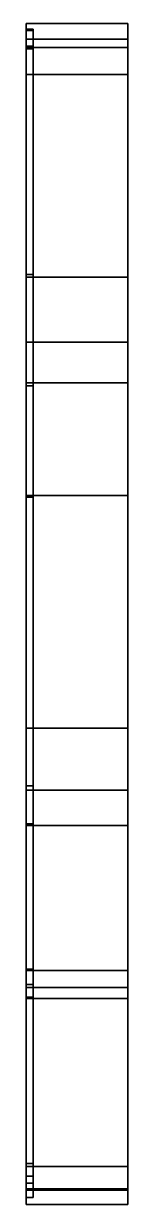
# Model space of a CAD drawing. Extents: x -1.46 to -0.74, y -4.19 to 4.19.
import ezdxf

# ---------------------------------------------------------------- set-up
doc = ezdxf.new("R2010")
doc.units = 0
doc.layers.add('TRACKS2', color=3, linetype='CONTINUOUS')

msp = doc.modelspace()

# ---------------------------------------------------------------- linework, layer by layer
at = {"layer": 'TRACKS2'}
for points in [[(-1.46, 4.01, 1.92), (-1.46, 4.14, 1.75), (-1.46, 4.19, 1.83), (-1.46, 4.02, 2)], [(-1.46, 4.14, 1.75), (-1.46, 4.15, 1.58), (-1.46, 4.19, 1.55), (-1.46, 4.19, 1.83)], [(-1.46, 4.19, 1.83), (-1.46, 4.19, 1.55), (-0.74, 4.19, 1.55), (-0.74, 4.19, 1.83)], [(-1.46, 4.02, 2), (-1.46, 4.19, 1.83), (-0.74, 4.19, 1.83), (-0.74, 4.02, 2)], [(-0.74, 4.19, 1.83), (-0.74, 4.14, 1.75), (-0.74, 4.01, 1.92), (-0.74, 4.02, 2)], [(-0.74, 4.19, 1.55), (-0.74, 4.15, 1.58), (-0.74, 4.14, 1.75), (-0.74, 4.19, 1.83)], [(-1.46, 4.15, 1.58), (-1.46, 4.03, 1.4), (-1.46, 4.08, 1.39), (-1.46, 4.19, 1.55)], [(-1.46, 4.19, 1.55), (-1.46, 4.08, 1.39), (-0.74, 4.08, 1.39), (-0.74, 4.19, 1.55)], [(-1.41, 4.15, 1.58), (-1.41, 4.03, 1.4), (-1.46, 4.03, 1.4), (-1.46, 4.15, 1.58)], [(-1.41, 4.14, 1.75), (-1.41, 4.15, 1.58), (-1.46, 4.15, 1.58), (-1.46, 4.14, 1.75)], [(-1.41, 4.01, 1.92), (-1.41, 4.14, 1.75), (-1.46, 4.14, 1.75), (-1.46, 4.01, 1.92)], [(-0.74, 4.08, 1.39), (-0.74, 4.03, 1.4), (-0.74, 4.15, 1.58), (-0.74, 4.19, 1.55)], [(-1.46, 4.03, 1.4), (-1.46, 2.41, 0.47), (-1.46, 2.39, 0.39), (-1.46, 4.08, 1.39)], [(-1.46, 4.08, 1.39), (-1.46, 2.39, 0.39), (-0.74, 2.39, 0.39), (-0.74, 4.08, 1.39)], [(-1.41, 4.03, 1.4), (-1.41, 2.41, 0.47), (-1.46, 2.41, 0.47), (-1.46, 4.03, 1.4)], [(-0.74, 2.39, 0.39), (-0.74, 2.41, 0.47), (-0.74, 4.03, 1.4), (-0.74, 4.08, 1.39)], [(-1.46, 3.83, 2.01), (-1.46, 4.01, 1.92), (-1.46, 4.02, 2), (-1.46, 3.83, 2.06)], [(-1.46, 3.83, 2.06), (-1.46, 4.02, 2), (-0.74, 4.02, 2), (-0.74, 3.83, 2.06)], [(-1.41, 3.83, 2.01), (-1.41, 4.01, 1.92), (-1.46, 4.01, 1.92), (-1.46, 3.83, 2.01)], [(-0.74, 4.02, 2), (-0.74, 4.01, 1.92), (-0.74, 3.83, 2.01), (-0.74, 3.83, 2.06)], [(-1.41, 1.93, 2.31), (-1.41, 3.83, 2.01), (-1.46, 3.83, 2.01), (-1.46, 1.93, 2.31)], [(-1.46, 1.93, 2.31), (-1.46, 3.83, 2.01), (-1.46, 3.83, 2.06), (-1.46, 1.93, 2.36)], [(-1.46, 1.93, 2.36), (-1.46, 3.83, 2.06), (-0.74, 3.83, 2.06), (-0.74, 1.93, 2.36)], [(-0.74, 3.83, 2.06), (-0.74, 3.83, 2.01), (-0.74, 1.93, 2.31), (-0.74, 1.93, 2.36)], [(-1.41, 2.41, 0.47), (-1.41, 1.62, 0.22), (-1.46, 1.62, 0.22), (-1.46, 2.41, 0.47)], [(-1.46, 2.41, 0.47), (-1.46, 1.62, 0.22), (-1.46, 1.64, 0.15), (-1.46, 2.39, 0.39)], [(-1.46, 2.39, 0.39), (-1.46, 1.64, 0.15), (-0.74, 1.64, 0.15), (-0.74, 2.39, 0.39)], [(-0.74, 1.64, 0.15), (-0.74, 1.62, 0.22), (-0.74, 2.41, 0.47), (-0.74, 2.39, 0.39)], [(-1.41, -0.81, 2.31), (-1.41, 1.93, 2.31), (-1.46, 1.93, 2.31), (-1.46, -0.81, 2.31)], [(-1.46, -0.81, 2.31), (-1.46, 1.93, 2.31), (-1.46, 1.93, 2.36), (-1.46, -0.81, 2.36)], [(-1.46, -0.81, 2.36), (-1.46, 1.93, 2.36), (-0.74, 1.93, 2.36), (-0.74, -0.81, 2.36)], [(-0.74, 1.93, 2.36), (-0.74, 1.93, 2.31), (-0.74, -0.81, 2.31), (-0.74, -0.81, 2.36)], [(-1.46, 1.64, 0.15), (-1.46, 0.84), (-0.74, 0.84), (-0.74, 1.64, 0.15)], [(-1.46, 1.62, 0.22), (-1.46, 0.83, 0.05), (-1.46, 0.84), (-1.46, 1.64, 0.15)], [(-1.41, 1.62, 0.22), (-1.41, 0.83, 0.05), (-1.46, 0.83, 0.05), (-1.46, 1.62, 0.22)], [(-0.74, 0.84), (-0.74, 0.83, 0.05), (-0.74, 1.62, 0.22), (-0.74, 1.64, 0.15)], [(-1.46, 0.83, 0.05), (-1.46, -1.22, 0.05), (-1.46, -1.25), (-1.46, 0.84)], [(-1.46, 0.84), (-1.46, -1.25), (-0.74, -1.25), (-0.74, 0.84)], [(-0.74, -1.25), (-0.74, -1.22, 0.05), (-0.74, 0.83, 0.05), (-0.74, 0.84)], [(-1.41, 0.83, 0.05), (-1.41, -1.22, 0.05), (-1.46, -1.22, 0.05), (-1.46, 0.83, 0.05)], [(-1.41, -1.49, 2.2), (-1.41, -0.81, 2.31), (-1.46, -0.81, 2.31), (-1.46, -1.49, 2.2)], [(-1.46, -1.49, 2.2), (-1.46, -0.81, 2.31), (-1.46, -0.81, 2.36), (-1.46, -1.5, 2.25)], [(-1.46, -1.5, 2.25), (-1.46, -0.81, 2.36), (-0.74, -0.81, 2.36), (-0.74, -1.5, 2.25)], [(-0.74, -0.81, 2.36), (-0.74, -0.81, 2.31), (-0.74, -1.49, 2.2), (-0.74, -1.5, 2.25)], [(-1.41, -1.22, 0.05), (-1.41, -2.72, 0.12), (-1.46, -2.72, 0.12), (-1.46, -1.22, 0.05)], [(-1.46, -1.22, 0.05), (-1.46, -2.72, 0.12), (-1.46, -2.73, 0.07), (-1.46, -1.25)], [(-1.46, -1.25), (-1.46, -2.73, 0.07), (-0.74, -2.73, 0.07), (-0.74, -1.25)], [(-0.74, -2.73, 0.07), (-0.74, -2.72, 0.12), (-0.74, -1.22, 0.05), (-0.74, -1.25)], [(-1.46, -2.52, 1.85), (-1.46, -1.49, 2.2), (-1.46, -1.5, 2.25), (-1.46, -2.53, 1.89)], [(-1.41, -2.52, 1.85), (-1.41, -1.49, 2.2), (-1.46, -1.49, 2.2), (-1.46, -2.52, 1.85)], [(-1.46, -2.53, 1.89), (-1.46, -1.5, 2.25), (-0.74, -1.5, 2.25), (-0.74, -2.53, 1.89)], [(-0.74, -1.5, 2.25), (-0.74, -1.49, 2.2), (-0.74, -2.52, 1.85), (-0.74, -2.53, 1.89)], [(-1.41, -2.63, 1.78), (-1.41, -2.52, 1.85), (-1.46, -2.52, 1.85), (-1.46, -2.63, 1.78)], [(-1.46, -2.63, 1.78), (-1.46, -2.52, 1.85), (-1.46, -2.53, 1.89), (-1.46, -2.65, 1.82)], [(-1.46, -2.65, 1.82), (-1.46, -2.53, 1.89), (-0.74, -2.53, 1.89), (-0.74, -2.65, 1.82)], [(-0.74, -2.53, 1.89), (-0.74, -2.52, 1.85), (-0.74, -2.63, 1.78), (-0.74, -2.65, 1.82)], [(-1.41, -3.99, 0.91), (-1.41, -2.63, 1.78), (-1.46, -2.63, 1.78), (-1.46, -3.99, 0.91)], [(-1.46, -3.99, 0.91), (-1.46, -2.63, 1.78), (-1.46, -2.65, 1.82), (-1.46, -3.92, 1.02)], [(-1.46, -3.92, 1.02), (-1.46, -2.65, 1.82), (-0.74, -2.65, 1.82), (-0.74, -3.92, 1.02)], [(-0.74, -2.65, 1.82), (-0.74, -2.63, 1.78), (-0.74, -3.99, 0.91), (-0.74, -3.92, 1.02)], [(-1.41, -2.72, 0.12), (-1.41, -3.9, 0.26), (-1.46, -3.9, 0.26), (-1.46, -2.72, 0.12)], [(-1.46, -2.72, 0.12), (-1.46, -3.9, 0.26), (-1.46, -3.92, 0.21), (-1.46, -2.73, 0.07)], [(-1.46, -2.73, 0.07), (-1.46, -3.92, 0.21), (-0.74, -3.92, 0.21), (-0.74, -2.73, 0.07)], [(-0.74, -3.92, 0.21), (-0.74, -3.9, 0.26), (-0.74, -2.72, 0.12), (-0.74, -2.73, 0.07)], [(-1.41, -3.9, 0.26), (-1.41, -4.04, 0.36), (-1.46, -4.04, 0.36), (-1.46, -3.9, 0.26)], [(-1.46, -3.9, 0.26), (-1.46, -4.04, 0.36), (-1.46, -4.09, 0.33), (-1.46, -3.92, 0.21)], [(-1.46, -3.92, 0.21), (-1.46, -4.09, 0.33), (-0.74, -4.09, 0.33), (-0.74, -3.92, 0.21)], [(-1.46, -4.08, 0.82), (-1.46, -3.99, 0.91), (-1.46, -3.92, 1.02), (-1.46, -4.08, 0.91)], [(-1.46, -4.08, 0.91), (-1.46, -3.92, 1.02), (-0.74, -3.92, 1.02), (-0.74, -4.08, 0.91)], [(-0.74, -4.09, 0.33), (-0.74, -4.04, 0.36), (-0.74, -3.9, 0.26), (-0.74, -3.92, 0.21)], [(-0.74, -3.92, 1.02), (-0.74, -3.99, 0.91), (-0.74, -4.08, 0.82), (-0.74, -4.08, 0.91)], [(-1.41, -4.08, 0.82), (-1.41, -3.99, 0.91), (-1.46, -3.99, 0.91), (-1.46, -4.08, 0.82)], [(-1.41, -4.04, 0.36), (-1.41, -4.14, 0.52), (-1.46, -4.14, 0.52), (-1.46, -4.04, 0.36)], [(-1.46, -4.04, 0.36), (-1.46, -4.14, 0.52), (-1.46, -4.19, 0.52), (-1.46, -4.09, 0.33)], [(-1.41, -4.14, 0.71), (-1.41, -4.08, 0.82), (-1.46, -4.08, 0.82), (-1.46, -4.14, 0.71)], [(-1.46, -4.14, 0.71), (-1.46, -4.08, 0.82), (-1.46, -4.08, 0.91), (-1.46, -4.19, 0.75)], [(-1.46, -4.19, 0.75), (-1.46, -4.08, 0.91), (-0.74, -4.08, 0.91), (-0.74, -4.19, 0.75)], [(-1.46, -4.09, 0.33), (-1.46, -4.19, 0.52), (-0.74, -4.19, 0.52), (-0.74, -4.09, 0.33)], [(-0.74, -4.19, 0.52), (-0.74, -4.14, 0.52), (-0.74, -4.04, 0.36), (-0.74, -4.09, 0.33)], [(-0.74, -4.08, 0.91), (-0.74, -4.08, 0.82), (-0.74, -4.14, 0.71), (-0.74, -4.19, 0.75)], [(-1.41, -4.14, 0.52), (-1.41, -4.14, 0.71), (-1.46, -4.14, 0.71), (-1.46, -4.14, 0.52)], [(-1.46, -4.14, 0.52), (-1.46, -4.14, 0.71), (-1.46, -4.19, 0.75), (-1.46, -4.19, 0.52)], [(-1.46, -4.19, 0.52), (-1.46, -4.19, 0.75), (-0.74, -4.19, 0.75), (-0.74, -4.19, 0.52)], [(-0.74, -4.19, 0.75), (-0.74, -4.14, 0.71), (-0.74, -4.14, 0.52), (-0.74, -4.19, 0.52)]]:
    msp.add_3dface(points, dxfattribs=at)

doc.saveas('drawing.dxf')
